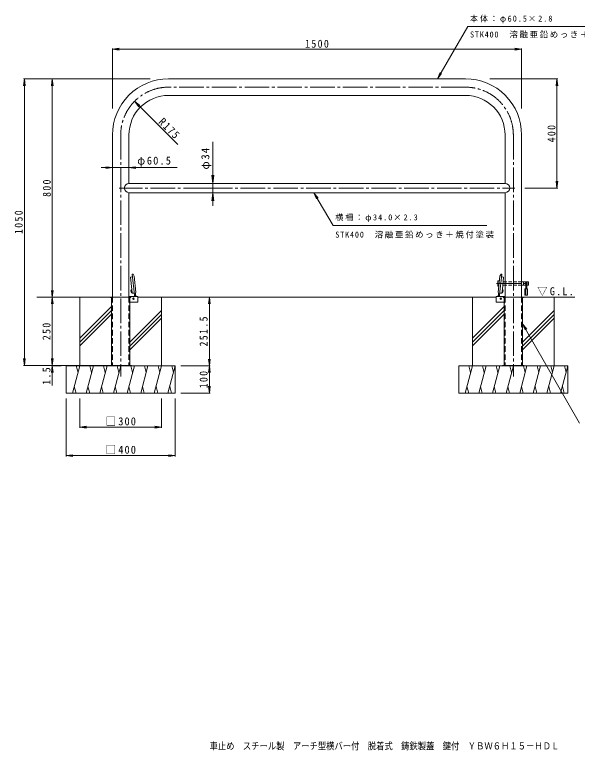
# Model space of a CAD drawing. Units: millimetres at full size, sheet at 1:10. Extents: x -1617 to 1820, y -1363 to 1333.
# Drawn here: x -1617 to 445, y -1363 to 1333 of the extents above; entities that cross this region are included whole.
import ezdxf
from ezdxf.enums import TextEntityAlignment as Align

# ---------------------------------------------------------------- set-up
doc = ezdxf.new("R2010")
doc.units = ezdxf.units.MM
doc.header["$LTSCALE"] = 10
for name, pattern in [('CHAIN1', [8, 5, -1, 1, -1]), ('CHAIN2', [12, 9, -1, 1, -1]), ('DASHED1', [1.8, 1.2, -0.6]), ('DASHED2', [3, 2, -1])]:
    doc.linetypes.add(name, pattern=pattern)
for name, color, linetype, lineweight in [('C-0_通り芯', 4, 'Continuous', 9), ('C-1_躯体', 7, 'Continuous', 9), ('C-2_仕上', 3, 'Continuous', 9), ('C-3_寸法', 3, 'DASHED2', 9), ('C-4_文字', 7, 'Continuous', 9), ('C-5_建具', 7, 'Continuous', 9), ('C-6_間仕切', 2, 'Continuous', 9), ('C-9_記号', 7, 'Continuous', 9), ('C-A_インテリア', 2, 'Continuous', 9), ('C-B_衛生陶器', 2, 'Continuous', 9), ('C-E_見え係り', 6, 'Continuous', 5)]:
    doc.layers.add(name, color=color, linetype=linetype, lineweight=lineweight)
doc.layers.add('F-F_F-Fﾚｲﾔ', color=2, linetype='Continuous')
doc.styles.add('ＭＳ ゴシック', font='')
doc.styles.get('ＭＳ ゴシック').set_extended_font_data('MS Gothic')

msp = doc.modelspace()

# ---------------------------------------------------------------- linework, layer by layer
at = {"layer": 'C-0_通り芯', "color": 7, "linetype": 'CHAIN2'}
for p, q in [((35.91, 1067.44), (-1053.59, 1067.44)), ((-1228.59, 892.44), (-1228.59, 6.67)), ((210.91, 892.44), (210.91, 6.67)), ((-908.84, 697.69), (-1233.77, 697.69)), ((-908.84, 697.69), (216.09, 697.69)), ((149.53, 347.69), (268.13, 347.69))]:
    msp.add_line(p, q, dxfattribs=at)
at = {"layer": 'C-0_通り芯'}
for p, q in [((-1178.21, 306.48), (-1186.14, 381.87)), ((-1185.89, 382.09), (-1183.5, 381.44)), ((-1183.5, 381.44), (-1178.89, 375.09)), ((165.82, 381.45), (161.21, 375.1)), ((-1186.04, 372.56), (-1193.03, 370.93)), ((-1172.68, 315.99), (-1178.89, 375.09)), ((154.99, 315.99), (161.21, 375.1)), ((168.36, 372.57), (175.35, 370.94)), ((-1266.09, 297.68), (-1266.09, 296.18)), ((-1266.09, 297.68), (-1266.09, 296.18)), ((-1266.09, 297.68), (-1191.09, 297.68)), ((-1191.09, 297.68), (-1191.09, 296.18)), ((-1179.72, 312.41), (-1186.9, 312.56)), ((-1172.68, 315.99), (-1173.86, 312.9)), ((154.99, 315.99), (156.18, 312.91)), ((162.04, 312.42), (169.21, 312.56)), ((173.41, 297.69), (173.41, 296.19)), ((248.41, 297.69), (173.41, 297.69)), ((248.41, 297.69), (248.41, 296.19)), ((248.41, 297.69), (248.41, 296.19)), ((-1262.59, 296.18), (-1266.09, 296.18)), ((-1262.59, 296.18), (-1262.59, 47.68)), ((-1194.59, 296.18), (-1194.59, 47.68)), ((-1191.09, 296.18), (-1194.59, 296.18)), ((173.41, 296.19), (176.91, 296.19)), ((176.91, 296.19), (176.91, 47.69)), ((244.91, 296.19), (244.91, 47.69)), ((244.91, 296.19), (248.41, 296.19))]:
    msp.add_line(p, q, dxfattribs=at)
at = {"layer": 'C-0_通り芯', "linetype": 'DASHED2'}
for p, q in [((-1261.09, 296.18), (-1261.09, 47.68)), ((-1196.09, 296.18), (-1196.09, 47.68)), ((178.41, 296.19), (178.41, 47.69)), ((243.41, 296.19), (243.41, 47.69))]:
    msp.add_line(p, q, dxfattribs=at)
at = {"layer": 'C-0_通り芯'}
for points in [[(160.53, 306.48), (168.49, 382.17), (165.82, 381.45)], [(-1193.03, 370.93), (-1188.24, 325.34), (-1188.23, 325.29)], [(175.35, 370.94), (170.56, 325.35), (170.55, 325.29)]]:
    msp.add_lwpolyline(points, dxfattribs=at)
at = {"layer": 'C-0_通り芯', "color": 7, "linetype": 'CHAIN2'}
for centre, start, end in [((-1053.59, 892.44), 89.99976, 180), ((35.91, 892.44), 0, 90.00024)]:
    msp.add_arc(centre, 175, start, end, dxfattribs=at)
at = {"layer": 'C-0_通り芯'}
for centre, radius, start, end in [((-1185.94, 381.89), 0.2, 74.79398, 186), ((168.26, 381.9), 0.2, 354, 105.20602), ((-1186.27, 373.54), 1, 283.12502, 6), ((168.58, 373.55), 1, 174, 256.87498), ((-1179.74, 311.42), 1, 6, 88.87498), ((-1178.01, 306.5), 0.2, 186, 297.20602), ((160.33, 306.5), 0.2, 242.79398, 354), ((162.06, 311.42), 1, 91.12502, 174)]:
    msp.add_arc(centre, radius, start, end, dxfattribs=at)
at = {"layer": 'C-0_通り芯', "linetype": 'DASHED2'}
for centre, start, end in [((-1262.59, 296.18), 0, 90), ((-1194.59, 296.18), 90, 180), ((176.91, 296.19), 0, 90), ((244.91, 296.19), 90, 180)]:
    msp.add_arc(centre, 1.5, start, end, dxfattribs=at)
at = {"layer": 'C-1_躯体', "color": 4}
for p, q in [((-1188.23, 325.29), (-1186.9, 312.56)), ((170.55, 325.29), (169.21, 312.56)), ((-1175.77, 307.93), (-1177.92, 306.32)), ((-1173.86, 312.9), (-1175.77, 307.93)), ((156.18, 312.91), (158.09, 307.93)), ((158.09, 307.93), (160.24, 306.33))]:
    msp.add_line(p, q, dxfattribs=at)
at = {"layer": 'C-1_躯体', "color": 3}
for p, q in [((-1167.34, 299.98), (-1198.34, 299.98)), ((-1165.84, 280.98), (-1165.84, 298.48)), ((148.16, 280.99), (148.16, 298.49)), ((149.66, 299.99), (180.66, 299.99)), ((-1167.34, 279.48), (-1194.59, 279.48)), ((149.66, 279.49), (176.91, 279.49))]:
    msp.add_line(p, q, dxfattribs=at)
at = {"layer": 'C-1_躯体'}
for p, q in [((-1188.59, 47.68), (-1268.59, 47.68)), ((-1268.59, 47.68), (-1268.59, 46.18)), ((-1241.09, 47.68), (-1241.09, 46.18)), ((-1216.09, 47.68), (-1216.09, 46.18)), ((-1188.59, 47.68), (-1188.59, 46.18)), ((170.91, 47.69), (250.91, 47.69)), ((170.91, 47.69), (170.91, 46.19)), ((198.41, 47.69), (198.41, 46.19)), ((223.41, 47.69), (223.41, 46.19)), ((250.91, 47.69), (250.91, 46.19))]:
    msp.add_line(p, q, dxfattribs=at)
at = {"layer": 'C-1_躯体', "color": 3}
for centre, start, end in [((-1167.34, 298.48), 0, 90), ((149.66, 298.49), 90, 180), ((-1167.34, 280.98), 270, 0), ((149.66, 280.99), 180, 270)]:
    msp.add_arc(centre, 1.5, start, end, dxfattribs=at)
at = {"layer": 'C-2_仕上'}
for p, q in [((35.91, 1097.69), (-1053.59, 1097.69)), ((35.91, 1037.19), (-1053.59, 1037.19)), ((-1258.84, 892.44), (-1258.84, 297.68)), ((-1198.34, 892.44), (-1198.34, 714.69)), ((180.66, 892.44), (180.66, 714.69)), ((241.16, 892.44), (241.16, 297.69)), ((-908.84, 714.69), (-1198.34, 714.69)), ((-908.84, 714.69), (180.66, 714.69)), ((-908.84, 680.69), (-1198.34, 680.69)), ((-1198.34, 680.69), (-1198.34, 297.68)), ((-908.84, 680.69), (180.66, 680.69)), ((180.66, 680.69), (180.66, 297.69))]:
    msp.add_line(p, q, dxfattribs=at)
for centre, radius, start, end in [((-1053.59, 892.44), 205.25, 89.99977, 180), ((35.91, 892.44), 205.25, 0, 90.00023), ((-1053.59, 892.44), 144.75, 89.9998, 180), ((35.91, 892.44), 144.75, 0, 90.0002), ((-1198.34, 697.69), 17, 90, 270), ((180.66, 697.69), 17, 270, 90)]:
    msp.add_arc(centre, radius, start, end, dxfattribs=at)
at = {"layer": 'C-3_寸法'}
for p, q in [((-1258.84, 297.68), (-1258.84, 47.68)), ((-1198.34, 297.68), (-1198.34, 47.68)), ((180.66, 297.69), (180.66, 47.69)), ((241.16, 297.69), (241.16, 47.69))]:
    msp.add_line(p, q, dxfattribs=at)
at = {"layer": 'C-4_文字'}
for p, q in [((-1258.84, 1206.59), (-1234.06, 1209.86)), ((-1258.84, 1209.59), (-1258.84, 988.95)), ((-1258.84, 1206.59), (-1234.06, 1203.33)), ((-1258.84, 1206.59), (241.16, 1206.59)), ((241.16, 1206.59), (216.37, 1209.86)), ((241.16, 1206.59), (216.37, 1203.33)), ((241.16, 1209.59), (241.16, 988.95)), ((-1581.81, 1097.69), (-1585.07, 1072.9)), ((-1584.81, 1097.69), (-1120.89, 1097.69)), ((-1581.81, 1097.69), (-1578.55, 1072.9)), ((-1581.81, 1097.69), (-1581.81, 47.69)), ((-1479.69, 1097.69), (-1482.96, 1072.9)), ((-1482.69, 1097.69), (-1157.8, 1097.69)), ((-1479.69, 1097.69), (-1476.43, 1072.9)), ((-1479.69, 1097.69), (-1479.69, 297.69)), ((373.71, 1097.69), (124.97, 1097.69)), ((370.71, 1097.69), (367.45, 1072.9)), ((370.71, 1097.69), (373.98, 1072.9)), ((370.71, 697.69), (370.71, 1097.69)), ((-1177.95, 1015.56), (-1158.12, 1000.34)), ((-890.87, 867.27), (-890.87, 632.64)), ((-1021.24, 772.69), (-1300.4, 772.69)), ((-1258.84, 772.69), (-1283.63, 775.95)), ((-1258.84, 772.69), (-1283.63, 769.42)), ((-1198.34, 772.69), (-1173.56, 775.95)), ((-1198.34, 772.69), (-1173.56, 769.42)), ((-890.87, 714.69), (-894.79, 744.43)), ((-890.87, 714.69), (-886.95, 744.43)), ((-890.87, 714.69), (-887.87, 714.69)), ((370.71, 697.69), (367.45, 722.48)), ((370.71, 697.69), (373.98, 722.48)), ((-890.87, 680.69), (-894.79, 650.94)), ((-890.87, 680.69), (-887.87, 680.69)), ((-890.87, 680.69), (-886.95, 650.94)), ((373.71, 697.69), (252.52, 697.69)), ((-1479.69, 297.69), (-1482.96, 322.47)), ((-1479.69, 297.69), (-1482.96, 272.9)), ((-1479.69, 297.69), (-1476.43, 322.47)), ((-1479.69, 297.69), (-1476.43, 272.9)), ((-1479.69, 297.69), (-1479.69, -26.67)), ((-903.67, 297.68), (-906.93, 272.89)), ((-903.67, 297.68), (-903.67, 46.18)), ((-903.67, 297.68), (-900.41, 272.89)), ((-1581.81, 47.69), (-1585.07, 72.47)), ((-1581.81, 47.69), (-1578.55, 72.47)), ((-1479.69, 47.69), (-1482.96, 72.47)), ((-1479.69, 47.69), (-1476.43, 72.47)), ((-903.67, 46.18), (-906.93, 70.97)), ((-903.67, 46.18), (-900.41, 70.97)), ((-1584.81, 47.69), (-1216.86, 47.69)), ((-1479.69, 46.19), (-1482.96, 21.4)), ((-1482.69, 46.19), (-1447.27, 46.19)), ((-1479.69, 46.19), (-1476.43, 21.4)), ((-900.67, 46.18), (-1008.59, 46.18)), ((-903.67, 46.18), (-906.93, 21.39)), ((-903.67, 46.18), (-903.67, -53.82)), ((-903.67, 46.18), (-900.41, 21.39)), ((-900.67, -53.82), (-1008.59, -53.82)), ((-903.67, -53.82), (-906.93, -29.03)), ((-903.67, -53.82), (-900.41, -29.03)), ((-1428.59, -285.92), (-1428.59, -73.82)), ((-1378.59, -181.81), (-1378.59, -73.82)), ((-1078.59, -181.81), (-1078.59, -73.82)), ((-1028.59, -285.92), (-1028.59, -73.82)), ((-1378.59, -178.81), (-1353.81, -175.55)), ((-1378.59, -178.81), (-1078.59, -178.81)), ((-1378.59, -178.81), (-1353.81, -182.07)), ((-1078.59, -178.81), (-1103.38, -175.55)), ((-1078.59, -178.81), (-1103.38, -182.07)), ((-1428.59, -282.92), (-1403.81, -279.66)), ((-1428.59, -282.92), (-1028.59, -282.92)), ((-1428.59, -282.92), (-1403.81, -286.19)), ((-1028.59, -282.92), (-1053.38, -279.66)), ((-1028.59, -282.92), (-1053.38, -286.19))]:
    msp.add_line(p, q, dxfattribs=at)
msp.add_lwpolyline([(-1019.31, 856.92), (-1177.95, 1015.56), (-1162.74, 995.73)], dxfattribs=at)
at = {"layer": 'C-5_建具'}
for p, q in [((-67.43, 1097.69), (43.66, 1290.09)), ((43.66, 1290.09), (607.03, 1290.09)), ((-67.43, 1097.69), (-57.86, 1120.78)), ((-67.43, 1097.69), (-52.21, 1117.52)), ((-520.01, 680.69), (-510.45, 657.59)), ((-520.01, 680.69), (-504.8, 660.85)), ((244.91, 200.54), (454.02, -164.25)), ((244.91, 200.54), (260.13, 180.7)), ((244.91, 200.54), (254.48, 177.44))]:
    msp.add_line(p, q, dxfattribs=at)
msp.add_lwpolyline([(-520.01, 680.69), (-449.95, 560.09), (113.26, 560.09)], dxfattribs=at)
at = {"layer": 'C-6_間仕切', "color": 7}
for p, q in [((154.34, 338.69), (154.34, 356.69)), ((155.34, 357.69), (159.38, 357.69)), ((180.66, 353.69), (173.54, 353.69)), ((265.34, 353.69), (241.16, 353.69)), ((248.34, 353.69), (248.34, 341.69)), ((266.34, 352.69), (266.34, 342.69)), ((157.27, 337.69), (155.34, 337.69)), ((180.66, 341.69), (172.28, 341.69)), ((265.34, 341.69), (241.16, 341.69))]:
    msp.add_line(p, q, dxfattribs=at)
at = {"layer": 'C-6_間仕切', "color": 7, "linetype": 'DASHED1'}
for p, q in [((241.16, 353.69), (180.66, 353.69)), ((241.16, 341.69), (180.66, 341.69))]:
    msp.add_line(p, q, dxfattribs=at)
at = {"layer": 'C-6_間仕切', "color": 7, "linetype": 'CHAIN1'}
msp.add_line((258.34, 352.2), (258.34, 343.14), dxfattribs=at)
at = {"layer": 'C-6_間仕切', "color": 6, "lineweight": 5}
for p, q in [((-1536.23, 297.68), (-1266.09, 297.68)), ((-1165.84, 297.68), (148.16, 297.69)), ((248.41, 297.69), (436.69, 297.69))]:
    msp.add_line(p, q, dxfattribs=at)
at = {"layer": 'C-6_間仕切'}
for p, q in [((-1190.33, 322.3), (-1191.05, 321.42)), ((-1191.05, 321.42), (-1189.85, 321.55)), ((-1190.59, 317.04), (-1191.05, 321.42)), ((-1190.59, 317.04), (-1189.39, 317.17)), ((-1189.71, 316.33), (-1190.59, 317.04)), ((-1190.33, 322.3), (-1189.94, 322.34)), ((-1189.71, 316.33), (-1189.31, 316.37)), ((-1172.7, 299.98), (-1174.02, 312.49)), ((155.02, 299.99), (156.34, 312.5)), ((172.02, 316.34), (171.63, 316.38)), ((172.9, 317.05), (171.71, 317.18)), ((172.02, 316.34), (172.9, 317.05)), ((173.36, 321.43), (172.17, 321.55)), ((172.65, 322.31), (172.25, 322.35)), ((172.65, 322.31), (173.36, 321.43)), ((172.9, 317.05), (173.36, 321.43))]:
    msp.add_line(p, q, dxfattribs=at)
at = {"layer": 'C-6_間仕切', "color": 7}
for centre, radius, start, end in [((155.34, 356.69), 1, 90, 180), ((258.34, 347.69), 3.5, 310.00473, 229.99223), ((265.34, 352.69), 1, 0, 90), ((155.34, 338.69), 1, 180, 270), ((265.34, 342.69), 1, 270, 0)]:
    msp.add_arc(centre, radius, start, end, dxfattribs=at)
at = {"layer": 'C-9_記号'}
for p, q in [((-1177.53, 299.98), (-1178.21, 306.48)), ((-1174.31, 299.98), (-1175.28, 309.21)), ((156.63, 299.99), (157.6, 309.21)), ((159.85, 299.99), (160.53, 306.48))]:
    msp.add_line(p, q, dxfattribs=at)
at = {"layer": 'C-A_インテリア'}
for p, q in [((253.34, 328.69), (263.34, 328.69)), ((253.34, 328.69), (253.34, 305.19)), ((255.59, 328.69), (255.59, 305.19)), ((256.09, 346.44), (256.09, 328.69)), ((260.59, 346.44), (260.59, 328.69)), ((261.09, 328.69), (261.09, 305.19)), ((263.34, 328.69), (263.34, 305.19)), ((253.34, 305.19), (263.34, 305.19))]:
    msp.add_line(p, q, dxfattribs=at)
msp.add_arc((258.34, 346.44), 2.25, 0, 180, dxfattribs=at)
at = {"layer": 'C-B_衛生陶器'}
for p, q in [((-1190.15, 324.33), (-1189.79, 325.12)), ((-1190.15, 324.33), (-1189.1, 314.39)), ((-1189.79, 325.12), (-1188.23, 325.29)), ((172.11, 325.13), (170.55, 325.29)), ((172.46, 324.34), (171.42, 314.39)), ((172.46, 324.34), (172.11, 325.13)), ((-1189.1, 314.39), (-1188.59, 313.68)), ((-1188.59, 313.68), (-1187.03, 313.85)), ((170.91, 313.69), (169.35, 313.86)), ((171.42, 314.39), (170.91, 313.69))]:
    msp.add_line(p, q, dxfattribs=at)
at = {"layer": 'C-E_見え係り'}
for p, q in [((-1378.59, 46.18), (-1378.59, 297.68)), ((-1078.59, 46.18), (-1078.59, 297.68)), ((60.91, 46.19), (60.91, 297.69)), ((360.91, 46.19), (360.91, 297.69)), ((-1262.59, 263.49), (-1378.59, 147.49)), ((-1262.59, 249.35), (-1378.59, 133.35)), ((-1078.59, 248.61), (-1194.59, 132.61)), ((176.91, 263.5), (60.91, 147.5)), ((176.91, 249.35), (60.91, 133.35)), ((360.91, 248.62), (244.91, 132.62)), ((-1262.59, 235.21), (-1378.59, 119.21)), ((-1078.59, 234.47), (-1194.59, 118.47)), ((-1078.59, 220.32), (-1194.59, 104.32)), ((176.91, 235.21), (60.91, 119.21)), ((360.91, 234.47), (244.91, 118.47)), ((360.91, 220.33), (244.91, 104.33)), ((-1428.59, 46.18), (-1028.59, 46.18)), ((-1428.59, -53.82), (-1428.59, 46.18)), ((-1378.59, 46.18), (-1405.39, -53.82)), ((-1391.64, 46.18), (-1385.12, 21.83)), ((-1328.59, 46.18), (-1355.39, -53.82)), ((-1341.64, 46.18), (-1335.12, 21.83)), ((-1278.59, 46.18), (-1305.39, -53.82)), ((-1291.64, 46.18), (-1285.12, 21.83)), ((-1228.59, 46.18), (-1255.39, -53.82)), ((-1241.64, 46.18), (-1235.12, 21.83)), ((-1178.59, 46.18), (-1205.39, -53.82)), ((-1191.64, 46.18), (-1185.12, 21.83)), ((-1128.59, 46.18), (-1155.39, -53.82)), ((-1141.64, 46.18), (-1135.12, 21.83)), ((-1078.59, 46.18), (-1105.39, -53.82)), ((-1091.64, 46.18), (-1085.12, 21.83)), ((-1028.59, 46.18), (-1055.39, -53.82)), ((-1041.64, 46.18), (-1035.12, 21.83)), ((-1028.59, -53.82), (-1028.59, 46.18)), ((10.91, -53.81), (10.91, 46.19)), ((410.91, 46.19), (10.91, 46.19)), ((60.91, 46.19), (34.11, -53.81)), ((47.86, 46.19), (54.38, 21.84)), ((110.91, 46.19), (84.11, -53.81)), ((97.86, 46.19), (104.38, 21.84)), ((160.91, 46.19), (134.11, -53.81)), ((147.86, 46.19), (154.38, 21.84)), ((210.91, 46.19), (184.11, -53.81)), ((197.86, 46.19), (204.38, 21.84)), ((260.91, 46.19), (234.11, -53.81)), ((247.86, 46.19), (254.38, 21.84)), ((310.91, 46.19), (284.11, -53.81)), ((297.86, 46.19), (304.38, 21.84)), ((360.91, 46.19), (334.11, -53.81)), ((347.86, 46.19), (354.38, 21.84)), ((410.91, 46.19), (384.11, -53.81)), ((397.86, 46.19), (404.38, 21.84)), ((410.91, -53.81), (410.91, 46.19)), ((-1428.59, -53.82), (-1028.59, -53.82)), ((-1392.34, -53.82), (-1398.86, -29.47)), ((-1342.34, -53.82), (-1348.86, -29.47)), ((-1292.34, -53.82), (-1298.86, -29.47)), ((-1242.34, -53.82), (-1248.86, -29.47)), ((-1192.34, -53.82), (-1198.86, -29.47)), ((-1142.34, -53.82), (-1148.86, -29.47)), ((-1092.34, -53.82), (-1098.86, -29.47)), ((-1042.34, -53.82), (-1048.86, -29.47)), ((410.91, -53.81), (10.91, -53.81)), ((47.16, -53.81), (40.64, -29.46)), ((97.16, -53.81), (90.64, -29.46)), ((147.16, -53.81), (140.64, -29.46)), ((197.16, -53.81), (190.64, -29.46)), ((247.16, -53.81), (240.64, -29.46)), ((297.16, -53.81), (290.64, -29.46)), ((347.16, -53.81), (340.64, -29.46)), ((397.16, -53.81), (390.64, -29.46))]:
    msp.add_line(p, q, dxfattribs=at)
at = {"layer": 'C-E_見え係り', "color": 4, "lineweight": 9}
for centre in [(-1182.24, 292.18), (164.56, 292.19)]:
    msp.add_circle(centre, 2.5, dxfattribs=at)

# ---------------------------------------------------------------- texts
at = {"layer": 'C-4_文字', "color": 2, "char_height": 29.33, "attachment_point": 7, "style": 'ＭＳ ゴシック'}
for s, insert in [('\\T1.28;\\W0.9;1500', (-552.59, 1211.59)), ('\\T1.22;\\W0.95;φ60.5', (-1167.88, 775.69)), ('\\T1.21;\\W0.95;□300', (-1283.59, -172.81)), ('\\T1.21;\\W0.95;□400', (-1283.59, -276.92))]:
    msp.add_mtext(s, dxfattribs=dict(at, insert=insert))
for s, insert, rotation in [('\\T1.28;\\W0.9;R175', (-1092.43, 936.89), 315), ('\\T1.27;\\W0.9;400', (365.71, 865.19), 90), ('\\T1.19;φ34', (-895.87, 765.48), 90), ('\\T1.27;\\W0.9;800', (-1484.69, 665.19), 90), ('\\T1.28;\\W0.9;1050', (-1587.81, 528.94), 90), ('\\T1.28;\\W0.9;251.5', (-909.67, 116.93), 90), ('\\T1.27;\\W0.9;250', (-1485.69, 140.19), 90), ('\\T1.27;\\W0.9;1.5', (-1485.69, -23.17), 90), ('\\T1.27;\\W0.9;100', (-909.67, -36.32), 90)]:
    msp.add_mtext(s, dxfattribs=dict(at, insert=insert, rotation=rotation))
at = {"layer": 'C-5_建具', "char_height": 21.99, "attachment_point": 7, "style": 'ＭＳ ゴシック'}
for s, insert in [('\\T1.25;\\W0.95;本体：φ60.5×2.8', (52.03, 1301.85)), ('\\T1.2;STK400\u3000溶融亜鉛めっき＋焼付塗装', (52.03, 1246.95)), ('\\T1.25;\\W0.95;横柵：φ34.0×2.3', (-441.74, 573.24)), ('\\T1.2;STK400\u3000溶融亜鉛めっき＋焼付塗装', (-441.74, 513.49))]:
    msp.add_mtext(s, dxfattribs=dict(at, insert=insert))
at = {"layer": 'C-5_建具', "color": 2, "insert": (298.17, 302.03), "char_height": 29.33, "attachment_point": 7, "style": 'ＭＳ ゴシック'}
msp.add_mtext('\\T1.22;\\W0.95;▽G.L.', dxfattribs=at)
at = {"layer": 'F-F_F-Fﾚｲﾔ', "style": 'ＭＳ ゴシック', "width": 0.85}
msp.add_text('車止め\u3000スチール製\u3000アーチ型横バー付\u3000脱着式\u3000鋳鉄製蓋\u3000鍵付\u3000ＹＢＷ６Ｈ１５－ＨＤＬ', height=25.66, dxfattribs=at).set_placement((-903.02, -1367.99), align=Align.BOTTOM_LEFT)

doc.saveas('drawing.dxf')
